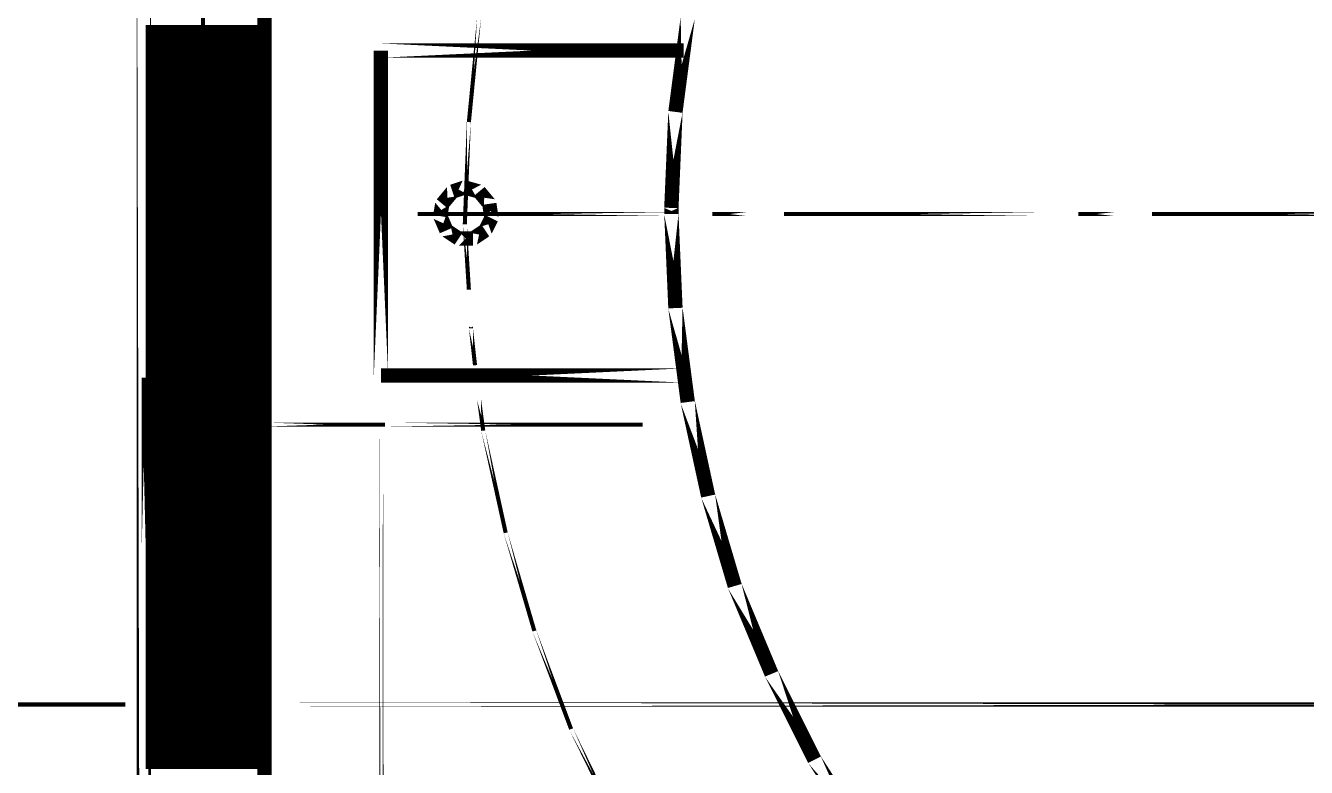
# Model space of a CAD drawing. Extents: x 0 to 359, y 1 to 652.
# Drawn here: x 228.6 to 281.6, y 475.4 to 506.2 of the extents above; entities that cross this region are included whole.
import ezdxf

# ---------------------------------------------------------------- set-up
doc = ezdxf.new("R2010")
doc.units = 0
doc.layers.add('C00-00-00-BLACK', color=7, linetype='CONTINUOUS')
doc.layers.add('CFF-FF-FF-WHITE', color=7, linetype='CONTINUOUS')

msp = doc.modelspace()

# ---------------------------------------------------------------- linework, layer by layer
at = {"layer": 'C00-00-00-BLACK'}
for points, const_width in [([(235.966, 526.457), (235.966, 504.783), (235.966, 526.457)], 0.1693), ([(233.511, 520.785), (233.511, 271.356), (233.511, 520.785)], 0.5927), ([(238.505, 271.356), (238.505, 520.785), (238.505, 271.356)], 0.5927), ([(247.396, 506.476), (246.972, 502.158), (247.396, 506.476)], 0.1693), ([(256.033, 506.476), (255.524, 502.581), (256.033, 506.476)], 0.5927), ([(243.333, 491.659), (243.333, 505.121), (243.333, 491.659)], 0.5927), ([(243.333, 505.121), (255.863, 505.121), (243.333, 505.121)], 0.5927), ([(235.966, 503.597), (235.966, 505.121), (235.966, 503.597)], 0.1693), ([(235.966, 503.343), (235.966, 501.819), (235.966, 503.343)], 0.1693), ([(255.524, 502.581), (255.355, 498.602), (255.524, 502.581)], 0.5927), ([(235.966, 476.673), (235.966, 502.073), (235.966, 476.673)], 0.1693), ([(246.972, 502.158), (246.804, 497.925), (246.972, 502.158)], 0.1693), ([(235.966, 500.295), (235.966, 478.621), (235.966, 500.295)], 0.1693), ([(246.295, 499.279), (245.872, 498.771), (246.295, 499.279)], 0.5927), ([(246.804, 499.449), (246.295, 499.279), (246.804, 499.449)], 0.5927), ([(247.396, 499.279), (246.804, 499.449), (247.396, 499.279)], 0.5927), ([(247.819, 498.771), (247.396, 499.279), (247.819, 498.771)], 0.5927), ([(245.872, 498.771), (245.787, 498.263), (245.872, 498.771)], 0.5927), ([(247.904, 498.179), (247.819, 498.771), (247.904, 498.179)], 0.5927), ([(255.524, 498.348), (244.855, 498.348), (255.524, 498.348)], 0.1693), ([(245.787, 498.263), (246.042, 497.671), (245.787, 498.263)], 0.5927), ([(247.65, 497.671), (247.904, 498.179), (247.65, 497.671)], 0.5927), ([(255.355, 498.602), (255.355, 498.348), (255.355, 498.602)], 0.5927), ([(255.355, 498.348), (255.524, 494.453), (255.355, 498.348)], 0.5927), ([(258.487, 498.348), (257.048, 498.348), (258.487, 498.348)], 0.1693), ([(270.764, 498.348), (260.011, 498.348), (270.764, 498.348)], 0.1693), ([(273.728, 498.348), (272.204, 498.348), (273.728, 498.348)], 0.1693), ([(285.919, 498.348), (275.251, 498.348), (285.919, 498.348)], 0.1693), ([(276.437, 498.348), (276.437, 498.263), (276.437, 498.348)], 0.1693), ([(246.042, 497.671), (246.549, 497.332), (246.042, 497.671)], 0.5927), ([(246.804, 497.925), (246.972, 495.215), (246.804, 497.925)], 0.1693), ([(247.142, 497.332), (247.65, 497.671), (247.142, 497.332)], 0.5927), ([(246.549, 497.332), (247.142, 497.332), (246.549, 497.332)], 0.5927), ([(238.505, 495.977), (238.505, 487.595), (238.505, 495.977)], 0.1693), ([(255.524, 494.453), (256.033, 490.559), (255.524, 494.453)], 0.5927), ([(247.057, 493.691), (247.057, 493.607), (247.057, 493.691)], 0.1693), ([(247.057, 493.607), (247.227, 492.083), (247.057, 493.607)], 0.1693), ([(233.511, 484.463), (233.511, 491.575), (233.511, 484.463)], 0.1693), ([(255.863, 491.659), (243.333, 491.659), (255.863, 491.659)], 0.5927), ([(243.333, 491.659), (243.417, 423.587), (243.333, 491.659)], 0.1693), ([(247.396, 490.643), (247.566, 489.373), (247.396, 490.643)], 0.1693), ([(256.033, 490.559), (256.879, 486.664), (256.033, 490.559)], 0.5927), ([(238.505, 489.627), (243.501, 489.627), (238.505, 489.627)], 0.1693), ([(243.501, 489.627), (254.169, 489.627), (243.501, 489.627)], 0.1693), ([(247.566, 489.373), (248.496, 485.14), (247.566, 489.373)], 0.1693), ([(256.879, 486.664), (257.98, 482.939), (256.879, 486.664)], 0.5927), ([(248.496, 485.14), (249.683, 481.076), (248.496, 485.14)], 0.1693), ([(257.98, 482.939), (259.504, 479.298), (257.98, 482.939)], 0.5927), ([(249.683, 481.076), (251.205, 477.012), (249.683, 481.076)], 0.1693), ([(259.504, 479.298), (261.282, 475.742), (259.504, 479.298)], 0.5927), ([(145.966, 478.028), (232.749, 478.028), (145.966, 478.028)], 0.1693), ([(239.267, 478.028), (325.967, 478.028), (239.267, 478.028)], 0.1693), ([(235.966, 477.181), (235.966, 475.657), (235.966, 477.181)], 0.1693), ([(251.205, 477.012), (253.068, 473.202), (251.205, 477.012)], 0.1693), ([(261.282, 475.742), (263.398, 472.44), (261.282, 475.742)], 0.5927)]:
    msp.add_lwpolyline(points, close=True, dxfattribs=dict(at, const_width=const_width))
at = {"layer": 'CFF-FF-FF-WHITE', "const_width": 0.0931}
for points in [[(233.595, 506.137), (238.505, 506.137)], [(233.595, 506.053), (238.505, 506.053)], [(233.595, 505.968), (238.505, 505.968)], [(233.595, 505.883), (238.505, 505.883)], [(233.595, 505.799), (238.505, 505.799)], [(233.595, 505.714), (238.505, 505.714)], [(233.595, 505.629), (238.505, 505.629)], [(233.595, 505.545), (238.505, 505.545)], [(233.595, 505.46), (238.505, 505.46)], [(233.595, 505.375), (238.505, 505.375)], [(233.595, 505.291), (238.505, 505.291)], [(233.595, 505.206), (238.505, 505.206)], [(233.595, 505.121), (238.505, 505.121)], [(233.595, 505.037), (238.505, 505.037)], [(233.595, 504.952), (238.505, 504.952)], [(233.595, 504.867), (238.505, 504.867)], [(233.595, 504.783), (238.505, 504.783)], [(233.595, 504.698), (238.505, 504.698)], [(233.595, 504.613), (238.505, 504.613)], [(233.595, 504.529), (238.505, 504.529)], [(233.595, 504.444), (238.505, 504.444)], [(233.595, 504.359), (238.505, 504.359)], [(233.595, 504.275), (238.505, 504.275)], [(233.595, 504.19), (238.505, 504.19)], [(233.595, 504.105), (238.505, 504.105)], [(233.595, 504.021), (238.505, 504.021)], [(233.595, 503.936), (238.505, 503.936)], [(233.595, 503.851), (238.505, 503.851)], [(233.595, 503.767), (238.505, 503.767)], [(233.595, 503.682), (238.505, 503.682)], [(233.595, 503.597), (238.505, 503.597)], [(233.595, 503.513), (238.505, 503.513)], [(233.595, 503.428), (238.505, 503.428)], [(233.595, 503.343), (238.505, 503.343)], [(233.595, 503.259), (238.505, 503.259)], [(233.595, 503.174), (238.505, 503.174)], [(233.595, 503.089), (238.505, 503.089)], [(233.595, 503.005), (238.505, 503.005)], [(233.595, 502.92), (238.505, 502.92)], [(233.595, 502.835), (238.505, 502.835)], [(233.595, 502.751), (238.505, 502.751)], [(233.595, 502.666), (238.505, 502.666)], [(233.595, 502.581), (238.505, 502.581)], [(233.595, 502.497), (238.505, 502.497)], [(233.595, 502.412), (238.505, 502.412)], [(233.595, 502.327), (238.505, 502.327)], [(233.595, 502.243), (238.505, 502.243)], [(233.595, 502.158), (238.505, 502.158)], [(233.595, 502.073), (238.505, 502.073)], [(233.595, 501.989), (238.505, 501.989)], [(233.595, 501.904), (238.505, 501.904)], [(233.595, 501.819), (238.505, 501.819)], [(233.595, 501.735), (238.505, 501.735)], [(233.595, 501.65), (238.505, 501.65)], [(233.595, 501.565), (238.505, 501.565)], [(233.595, 501.481), (238.505, 501.481)], [(233.595, 501.396), (238.505, 501.396)], [(233.595, 501.311), (238.505, 501.311)], [(233.595, 501.227), (238.505, 501.227)], [(233.595, 501.142), (238.505, 501.142)], [(233.595, 501.057), (238.505, 501.057)], [(233.595, 500.973), (238.505, 500.973)], [(233.595, 500.888), (238.505, 500.888)], [(233.595, 500.803), (238.505, 500.803)], [(233.595, 500.719), (238.505, 500.719)], [(233.595, 500.634), (238.505, 500.634)], [(233.595, 500.549), (238.505, 500.549)], [(233.595, 500.465), (238.505, 500.465)], [(233.595, 500.38), (238.505, 500.38)], [(233.595, 500.295), (238.505, 500.295)], [(233.595, 500.211), (238.505, 500.211)], [(233.595, 500.126), (238.505, 500.126)], [(233.595, 500.041), (238.505, 500.041)], [(233.595, 499.957), (238.505, 499.957)], [(233.595, 499.872), (238.505, 499.872)], [(233.595, 499.787), (238.505, 499.787)], [(233.595, 499.703), (238.505, 499.703)], [(233.595, 499.618), (238.505, 499.618)], [(233.595, 499.533), (238.505, 499.533)], [(233.595, 499.449), (238.505, 499.449)], [(233.595, 499.364), (238.505, 499.364)], [(233.595, 499.279), (238.505, 499.279)], [(233.595, 499.195), (238.505, 499.195)], [(233.595, 499.11), (238.505, 499.11)], [(233.595, 499.025), (238.505, 499.025)], [(233.595, 498.941), (238.505, 498.941)], [(233.595, 498.856), (238.505, 498.856)], [(233.595, 498.771), (238.505, 498.771)], [(233.595, 498.687), (238.505, 498.687)], [(233.595, 498.602), (238.505, 498.602)], [(233.595, 498.517), (238.505, 498.517)], [(233.595, 498.433), (238.505, 498.433)], [(233.595, 498.348), (238.505, 498.348)], [(233.595, 498.263), (238.505, 498.263)], [(233.595, 498.179), (238.505, 498.179)], [(233.595, 498.094), (238.505, 498.094)], [(233.595, 498.009), (238.505, 498.009)], [(233.595, 497.925), (238.505, 497.925)], [(233.595, 497.84), (238.505, 497.84)], [(233.595, 497.755), (238.505, 497.755)], [(233.595, 497.671), (238.505, 497.671)], [(233.595, 497.586), (238.505, 497.586)], [(233.595, 497.501), (238.505, 497.501)], [(233.595, 497.417), (238.505, 497.417)], [(233.595, 497.332), (238.505, 497.332)], [(233.595, 497.247), (238.505, 497.247)], [(233.595, 497.163), (238.505, 497.163)], [(233.595, 497.078), (238.505, 497.078)], [(233.595, 496.993), (238.505, 496.993)], [(233.595, 496.909), (238.505, 496.909)], [(233.595, 496.824), (238.505, 496.824)], [(233.595, 496.739), (238.505, 496.739)], [(233.595, 496.655), (238.505, 496.655)], [(233.595, 496.57), (238.505, 496.57)], [(233.595, 496.485), (238.505, 496.485)], [(233.595, 496.401), (238.505, 496.401)], [(233.595, 496.316), (238.505, 496.316)], [(233.595, 496.231), (238.505, 496.231)], [(233.595, 496.147), (238.505, 496.147)], [(233.595, 496.062), (238.505, 496.062)], [(233.595, 495.977), (238.505, 495.977)], [(233.595, 495.893), (238.505, 495.893)], [(233.595, 495.808), (238.505, 495.808)], [(233.595, 495.723), (238.505, 495.723)], [(233.595, 495.639), (238.505, 495.639)], [(233.595, 495.554), (238.505, 495.554)], [(233.595, 495.469), (238.505, 495.469)], [(233.595, 495.385), (238.505, 495.385)], [(233.595, 495.3), (238.505, 495.3)], [(233.595, 495.215), (238.505, 495.215)], [(233.595, 495.131), (238.505, 495.131)], [(233.595, 495.046), (238.505, 495.046)], [(233.595, 494.961), (238.505, 494.961)], [(233.595, 494.877), (238.505, 494.877)], [(233.595, 494.792), (238.505, 494.792)], [(233.595, 494.707), (238.505, 494.707)], [(233.595, 494.623), (238.505, 494.623)], [(233.595, 494.538), (238.505, 494.538)], [(233.595, 494.453), (238.505, 494.453)], [(233.595, 494.369), (238.505, 494.369)], [(233.595, 494.284), (238.505, 494.284)], [(233.595, 494.199), (238.505, 494.199)], [(233.595, 494.115), (238.505, 494.115)], [(233.595, 494.03), (238.505, 494.03)], [(233.595, 493.945), (238.505, 493.945)], [(233.595, 493.861), (238.505, 493.861)], [(233.595, 493.776), (238.505, 493.776)], [(233.595, 493.691), (238.505, 493.691)], [(233.595, 493.607), (238.505, 493.607)], [(233.595, 493.522), (238.505, 493.522)], [(233.595, 493.437), (238.505, 493.437)], [(233.595, 493.353), (238.505, 493.353)], [(233.595, 493.268), (238.505, 493.268)], [(233.595, 493.183), (238.505, 493.183)], [(233.595, 493.099), (238.505, 493.099)], [(233.595, 493.014), (238.505, 493.014)], [(233.595, 492.929), (238.505, 492.929)], [(233.595, 492.845), (238.505, 492.845)], [(233.595, 492.76), (238.505, 492.76)], [(233.595, 492.675), (238.505, 492.675)], [(233.595, 492.591), (238.505, 492.591)], [(233.595, 492.506), (238.505, 492.506)], [(233.595, 492.421), (238.505, 492.421)], [(233.595, 492.337), (238.505, 492.337)], [(233.595, 492.252), (238.505, 492.252)], [(233.595, 492.167), (238.505, 492.167)], [(233.595, 492.083), (238.505, 492.083)], [(233.595, 491.998), (238.505, 491.998)], [(233.595, 491.913), (238.505, 491.913)], [(233.595, 491.829), (238.505, 491.829)], [(233.595, 491.744), (238.505, 491.744)], [(233.595, 491.659), (238.505, 491.659)], [(233.595, 491.575), (238.505, 491.575)], [(233.595, 491.49), (238.505, 491.49)], [(233.595, 491.405), (238.505, 491.405)], [(233.595, 491.321), (238.505, 491.321)], [(233.595, 491.236), (238.505, 491.236)], [(233.595, 491.151), (238.505, 491.151)], [(233.595, 491.067), (238.505, 491.067)], [(233.595, 490.982), (238.505, 490.982)], [(233.595, 490.897), (238.505, 490.897)], [(233.595, 490.813), (238.505, 490.813)], [(233.595, 490.728), (238.505, 490.728)], [(233.595, 490.643), (238.505, 490.643)], [(233.595, 490.559), (238.505, 490.559)], [(233.595, 490.474), (238.505, 490.474)], [(233.595, 490.389), (238.505, 490.389)], [(233.595, 490.305), (238.505, 490.305)], [(233.595, 490.22), (238.505, 490.22)], [(233.595, 490.135), (238.505, 490.135)], [(233.595, 490.051), (238.505, 490.051)], [(233.595, 489.966), (238.505, 489.966)], [(233.595, 489.881), (238.505, 489.881)], [(233.595, 489.797), (238.505, 489.797)], [(233.595, 489.712), (238.505, 489.712)], [(233.595, 489.627), (238.505, 489.627)], [(233.595, 489.543), (238.505, 489.543)], [(233.595, 489.458), (238.505, 489.458)], [(233.595, 489.373), (238.505, 489.373)], [(233.595, 489.289), (238.505, 489.289)], [(233.595, 489.204), (238.505, 489.204)], [(233.595, 489.119), (238.505, 489.119)], [(233.595, 489.035), (238.505, 489.035)], [(233.595, 488.95), (238.505, 488.95)], [(233.595, 488.865), (238.505, 488.865)], [(233.595, 488.781), (238.505, 488.781)], [(233.595, 488.696), (238.505, 488.696)], [(233.595, 488.611), (238.505, 488.611)], [(233.595, 488.527), (238.505, 488.527)], [(233.595, 488.442), (238.505, 488.442)], [(233.595, 488.357), (238.505, 488.357)], [(233.595, 488.273), (238.505, 488.273)], [(233.595, 488.188), (238.505, 488.188)], [(233.595, 488.103), (238.505, 488.103)], [(233.595, 488.019), (238.505, 488.019)], [(233.595, 487.934), (238.505, 487.934)], [(233.595, 487.849), (238.505, 487.849)], [(233.595, 487.765), (238.505, 487.765)], [(233.595, 487.68), (238.505, 487.68)], [(233.595, 487.595), (238.505, 487.595)], [(233.595, 487.511), (238.505, 487.511)], [(233.595, 487.426), (238.505, 487.426)], [(233.595, 487.341), (238.505, 487.341)], [(233.595, 487.257), (238.505, 487.257)], [(233.595, 487.172), (238.505, 487.172)], [(233.595, 487.087), (238.505, 487.087)], [(233.595, 487.003), (238.505, 487.003)], [(233.595, 486.918), (238.505, 486.918)], [(233.595, 486.833), (238.505, 486.833)], [(233.595, 486.749), (238.505, 486.749)], [(233.595, 486.664), (238.505, 486.664)], [(233.595, 486.579), (238.505, 486.579)], [(233.595, 486.495), (238.505, 486.495)], [(233.595, 486.41), (238.505, 486.41)], [(233.595, 486.325), (238.505, 486.325)], [(233.595, 486.241), (238.505, 486.241)], [(233.595, 486.156), (238.505, 486.156)], [(233.595, 486.071), (238.505, 486.071)], [(233.595, 485.987), (238.505, 485.987)], [(233.595, 485.902), (238.505, 485.902)], [(233.595, 485.817), (238.505, 485.817)], [(233.595, 485.733), (238.505, 485.733)], [(233.595, 485.648), (238.505, 485.648)], [(233.595, 485.563), (238.505, 485.563)], [(233.595, 485.479), (238.505, 485.479)], [(233.595, 485.394), (238.505, 485.394)], [(233.595, 485.309), (238.505, 485.309)], [(233.595, 485.225), (238.505, 485.225)], [(233.595, 485.14), (238.505, 485.14)], [(233.595, 485.055), (238.505, 485.055)], [(233.595, 484.971), (238.505, 484.971)], [(233.595, 484.886), (238.505, 484.886)], [(233.595, 484.801), (238.505, 484.801)], [(233.595, 484.717), (238.505, 484.717)], [(233.595, 484.632), (238.505, 484.632)], [(233.595, 484.547), (238.505, 484.547)], [(233.595, 484.463), (238.505, 484.463)], [(233.595, 484.378), (238.505, 484.378)], [(233.595, 484.293), (238.505, 484.293)], [(233.595, 484.209), (238.505, 484.209)], [(233.595, 484.124), (238.505, 484.124)], [(233.595, 484.039), (238.505, 484.039)], [(233.595, 483.955), (238.505, 483.955)], [(233.595, 483.87), (238.505, 483.87)], [(233.595, 483.785), (238.505, 483.785)], [(233.595, 483.701), (238.505, 483.701)], [(233.595, 483.616), (238.505, 483.616)], [(233.595, 483.531), (238.505, 483.531)], [(233.595, 483.447), (238.505, 483.447)], [(233.595, 483.362), (238.505, 483.362)], [(233.595, 483.277), (238.505, 483.277)], [(233.595, 483.193), (238.505, 483.193)], [(233.595, 483.108), (238.505, 483.108)], [(233.595, 483.023), (238.505, 483.023)], [(233.595, 482.939), (238.505, 482.939)], [(233.595, 482.854), (238.505, 482.854)], [(233.595, 482.769), (238.505, 482.769)], [(233.595, 482.685), (238.505, 482.685)], [(233.595, 482.6), (238.505, 482.6)], [(233.595, 482.515), (238.505, 482.515)], [(233.595, 482.431), (238.505, 482.431)], [(233.595, 482.346), (238.505, 482.346)], [(233.595, 482.261), (238.505, 482.261)], [(233.595, 482.177), (238.505, 482.177)], [(233.595, 482.092), (238.505, 482.092)], [(233.595, 482.007), (238.505, 482.007)], [(233.595, 481.923), (238.505, 481.923)], [(233.595, 481.838), (238.505, 481.838)], [(233.595, 481.753), (238.505, 481.753)], [(233.595, 481.669), (238.505, 481.669)], [(233.595, 481.584), (238.505, 481.584)], [(233.595, 481.499), (238.505, 481.499)], [(233.595, 481.415), (238.505, 481.415)], [(233.595, 481.33), (238.505, 481.33)], [(233.595, 481.245), (238.505, 481.245)], [(233.595, 481.161), (238.505, 481.161)], [(233.595, 481.076), (238.505, 481.076)], [(233.595, 480.991), (238.505, 480.991)], [(233.595, 480.907), (238.505, 480.907)], [(233.595, 480.822), (238.505, 480.822)], [(233.595, 480.737), (238.505, 480.737)], [(233.595, 480.653), (238.505, 480.653)], [(233.595, 480.568), (238.505, 480.568)], [(233.595, 480.483), (238.505, 480.483)], [(233.595, 480.399), (238.505, 480.399)], [(233.595, 480.314), (238.505, 480.314)], [(233.595, 480.229), (238.505, 480.229)], [(233.595, 480.145), (238.505, 480.145)], [(233.595, 480.06), (238.505, 480.06)], [(233.595, 479.975), (238.505, 479.975)], [(233.595, 479.891), (238.505, 479.891)], [(233.595, 479.806), (238.505, 479.806)], [(233.595, 479.721), (238.505, 479.721)], [(233.595, 479.637), (238.505, 479.637)], [(233.595, 479.552), (238.505, 479.552)], [(233.595, 479.467), (238.505, 479.467)], [(233.595, 479.383), (238.505, 479.383)], [(233.595, 479.298), (238.505, 479.298)], [(233.595, 479.213), (238.505, 479.213)], [(233.595, 479.129), (238.505, 479.129)], [(233.595, 479.044), (238.505, 479.044)], [(233.595, 478.959), (238.505, 478.959)], [(233.595, 478.875), (238.505, 478.875)], [(233.595, 478.79), (238.505, 478.79)], [(233.595, 478.705), (238.505, 478.705)], [(233.595, 478.621), (238.505, 478.621)], [(233.595, 478.536), (238.505, 478.536)], [(233.595, 478.451), (238.505, 478.451)], [(233.595, 478.367), (238.505, 478.367)], [(233.595, 478.282), (238.505, 478.282)], [(233.595, 478.197), (238.505, 478.197)], [(233.595, 478.113), (238.505, 478.113)], [(233.595, 478.028), (238.505, 478.028)], [(233.595, 477.943), (238.505, 477.943)], [(233.595, 477.859), (238.505, 477.859)], [(233.595, 477.774), (238.505, 477.774)], [(233.595, 477.689), (238.505, 477.689)], [(233.595, 477.605), (238.505, 477.605)], [(233.595, 477.52), (238.505, 477.52)], [(233.595, 477.435), (238.505, 477.435)], [(233.595, 477.351), (238.505, 477.351)], [(233.595, 477.266), (238.505, 477.266)], [(233.595, 477.181), (238.505, 477.181)], [(233.595, 477.097), (238.505, 477.097)], [(233.595, 477.012), (238.505, 477.012)], [(233.595, 476.927), (238.505, 476.927)], [(233.595, 476.843), (238.505, 476.843)], [(233.595, 476.758), (238.505, 476.758)], [(233.595, 476.673), (238.505, 476.673)], [(233.595, 476.589), (238.505, 476.589)], [(233.595, 476.504), (238.505, 476.504)], [(233.595, 476.419), (238.505, 476.419)], [(233.595, 476.335), (238.505, 476.335)], [(233.595, 476.25), (238.505, 476.25)], [(233.595, 476.165), (238.505, 476.165)], [(233.595, 476.081), (238.505, 476.081)], [(233.595, 475.996), (238.505, 475.996)], [(233.595, 475.911), (238.505, 475.911)], [(233.595, 475.827), (238.505, 475.827)], [(233.595, 475.742), (238.505, 475.742)], [(233.595, 475.657), (238.505, 475.657)], [(233.595, 475.573), (238.505, 475.573)], [(233.595, 475.488), (238.505, 475.488)], [(233.595, 475.403), (238.505, 475.403)]]:
    msp.add_lwpolyline(points, dxfattribs=at)
at = {"layer": 'CFF-FF-FF-WHITE'}
for points in [[(233.595, 506.137), (238.505, 506.137)], [(233.595, 506.053), (238.505, 506.053)], [(233.595, 505.968), (238.505, 505.968)], [(233.595, 505.883), (238.505, 505.883)], [(233.595, 505.799), (238.505, 505.799)], [(233.595, 505.714), (238.505, 505.714)], [(233.595, 505.629), (238.505, 505.629)], [(233.595, 505.545), (238.505, 505.545)], [(233.595, 505.46), (238.505, 505.46)], [(233.595, 505.375), (238.505, 505.375)], [(233.595, 505.291), (238.505, 505.291)], [(233.595, 505.206), (238.505, 505.206)], [(233.595, 505.121), (238.505, 505.121)], [(233.595, 505.037), (238.505, 505.037)], [(233.595, 504.952), (238.505, 504.952)], [(233.595, 504.867), (238.505, 504.867)], [(233.595, 504.783), (238.505, 504.783)], [(233.595, 504.698), (238.505, 504.698)], [(233.595, 504.613), (238.505, 504.613)], [(233.595, 504.529), (238.505, 504.529)], [(233.595, 504.444), (238.505, 504.444)], [(233.595, 504.359), (238.505, 504.359)], [(233.595, 504.275), (238.505, 504.275)], [(233.595, 504.19), (238.505, 504.19)], [(233.595, 504.105), (238.505, 504.105)], [(233.595, 504.021), (238.505, 504.021)], [(233.595, 503.936), (238.505, 503.936)], [(233.595, 503.851), (238.505, 503.851)], [(233.595, 503.767), (238.505, 503.767)], [(233.595, 503.682), (238.505, 503.682)], [(233.595, 503.597), (238.505, 503.597)], [(233.595, 503.513), (238.505, 503.513)], [(233.595, 503.428), (238.505, 503.428)], [(233.595, 503.343), (238.505, 503.343)], [(233.595, 503.259), (238.505, 503.259)], [(233.595, 503.174), (238.505, 503.174)], [(233.595, 503.089), (238.505, 503.089)], [(233.595, 503.005), (238.505, 503.005)], [(233.595, 502.92), (238.505, 502.92)], [(233.595, 502.835), (238.505, 502.835)], [(233.595, 502.751), (238.505, 502.751)], [(233.595, 502.666), (238.505, 502.666)], [(233.595, 502.581), (238.505, 502.581)], [(233.595, 502.497), (238.505, 502.497)], [(233.595, 502.412), (238.505, 502.412)], [(233.595, 502.327), (238.505, 502.327)], [(233.595, 502.243), (238.505, 502.243)], [(233.595, 502.158), (238.505, 502.158)], [(233.595, 502.073), (238.505, 502.073)], [(233.595, 501.989), (238.505, 501.989)], [(233.595, 501.904), (238.505, 501.904)], [(233.595, 501.819), (238.505, 501.819)], [(233.595, 501.735), (238.505, 501.735)], [(233.595, 501.65), (238.505, 501.65)], [(233.595, 501.565), (238.505, 501.565)], [(233.595, 501.481), (238.505, 501.481)], [(233.595, 501.396), (238.505, 501.396)], [(233.595, 501.311), (238.505, 501.311)], [(233.595, 501.227), (238.505, 501.227)], [(233.595, 501.142), (238.505, 501.142)], [(233.595, 501.057), (238.505, 501.057)], [(233.595, 500.973), (238.505, 500.973)], [(233.595, 500.888), (238.505, 500.888)], [(233.595, 500.803), (238.505, 500.803)], [(233.595, 500.719), (238.505, 500.719)], [(233.595, 500.634), (238.505, 500.634)], [(233.595, 500.549), (238.505, 500.549)], [(233.595, 500.465), (238.505, 500.465)], [(233.595, 500.38), (238.505, 500.38)], [(233.595, 500.295), (238.505, 500.295)], [(233.595, 500.211), (238.505, 500.211)], [(233.595, 500.126), (238.505, 500.126)], [(233.595, 500.041), (238.505, 500.041)], [(233.595, 499.957), (238.505, 499.957)], [(233.595, 499.872), (238.505, 499.872)], [(233.595, 499.787), (238.505, 499.787)], [(233.595, 499.703), (238.505, 499.703)], [(233.595, 499.618), (238.505, 499.618)], [(233.595, 499.533), (238.505, 499.533)], [(233.595, 499.449), (238.505, 499.449)], [(233.595, 499.364), (238.505, 499.364)], [(233.595, 499.279), (238.505, 499.279)], [(233.595, 499.195), (238.505, 499.195)], [(233.595, 499.11), (238.505, 499.11)], [(233.595, 499.025), (238.505, 499.025)], [(233.595, 498.941), (238.505, 498.941)], [(233.595, 498.856), (238.505, 498.856)], [(233.595, 498.771), (238.505, 498.771)], [(233.595, 498.687), (238.505, 498.687)], [(233.595, 498.602), (238.505, 498.602)], [(233.595, 498.517), (238.505, 498.517)], [(233.595, 498.433), (238.505, 498.433)], [(233.595, 498.348), (238.505, 498.348)], [(233.595, 498.263), (238.505, 498.263)], [(233.595, 498.179), (238.505, 498.179)], [(233.595, 498.094), (238.505, 498.094)], [(233.595, 498.009), (238.505, 498.009)], [(233.595, 497.925), (238.505, 497.925)], [(233.595, 497.84), (238.505, 497.84)], [(233.595, 497.755), (238.505, 497.755)], [(233.595, 497.671), (238.505, 497.671)], [(233.595, 497.586), (238.505, 497.586)], [(233.595, 497.501), (238.505, 497.501)], [(233.595, 497.417), (238.505, 497.417)], [(233.595, 497.332), (238.505, 497.332)], [(233.595, 497.247), (238.505, 497.247)], [(233.595, 497.163), (238.505, 497.163)], [(233.595, 497.078), (238.505, 497.078)], [(233.595, 496.993), (238.505, 496.993)], [(233.595, 496.909), (238.505, 496.909)], [(233.595, 496.824), (238.505, 496.824)], [(233.595, 496.739), (238.505, 496.739)], [(233.595, 496.655), (238.505, 496.655)], [(233.595, 496.57), (238.505, 496.57)], [(233.595, 496.485), (238.505, 496.485)], [(233.595, 496.401), (238.505, 496.401)], [(233.595, 496.316), (238.505, 496.316)], [(233.595, 496.231), (238.505, 496.231)], [(233.595, 496.147), (238.505, 496.147)], [(233.595, 496.062), (238.505, 496.062)], [(233.595, 495.977), (238.505, 495.977)], [(233.595, 495.893), (238.505, 495.893)], [(233.595, 495.808), (238.505, 495.808)], [(233.595, 495.723), (238.505, 495.723)], [(233.595, 495.639), (238.505, 495.639)], [(233.595, 495.554), (238.505, 495.554)], [(233.595, 495.469), (238.505, 495.469)], [(233.595, 495.385), (238.505, 495.385)], [(233.595, 495.3), (238.505, 495.3)], [(233.595, 495.215), (238.505, 495.215)], [(233.595, 495.131), (238.505, 495.131)], [(233.595, 495.046), (238.505, 495.046)], [(233.595, 494.961), (238.505, 494.961)], [(233.595, 494.877), (238.505, 494.877)], [(233.595, 494.792), (238.505, 494.792)], [(233.595, 494.707), (238.505, 494.707)], [(233.595, 494.623), (238.505, 494.623)], [(233.595, 494.538), (238.505, 494.538)], [(233.595, 494.453), (238.505, 494.453)], [(233.595, 494.369), (238.505, 494.369)], [(233.595, 494.284), (238.505, 494.284)], [(233.595, 494.199), (238.505, 494.199)], [(233.595, 494.115), (238.505, 494.115)], [(233.595, 494.03), (238.505, 494.03)], [(233.595, 493.945), (238.505, 493.945)], [(233.595, 493.861), (238.505, 493.861)], [(233.595, 493.776), (238.505, 493.776)], [(233.595, 493.691), (238.505, 493.691)], [(233.595, 493.607), (238.505, 493.607)], [(233.595, 493.522), (238.505, 493.522)], [(233.595, 493.437), (238.505, 493.437)], [(233.595, 493.353), (238.505, 493.353)], [(233.595, 493.268), (238.505, 493.268)], [(233.595, 493.183), (238.505, 493.183)], [(233.595, 493.099), (238.505, 493.099)], [(233.595, 493.014), (238.505, 493.014)], [(233.595, 492.929), (238.505, 492.929)], [(233.595, 492.845), (238.505, 492.845)], [(233.595, 492.76), (238.505, 492.76)], [(233.595, 492.675), (238.505, 492.675)], [(233.595, 492.591), (238.505, 492.591)], [(233.595, 492.506), (238.505, 492.506)], [(233.595, 492.421), (238.505, 492.421)], [(233.595, 492.337), (238.505, 492.337)], [(233.595, 492.252), (238.505, 492.252)], [(233.595, 492.167), (238.505, 492.167)], [(233.595, 492.083), (238.505, 492.083)], [(233.595, 491.998), (238.505, 491.998)], [(233.595, 491.913), (238.505, 491.913)], [(233.595, 491.829), (238.505, 491.829)], [(233.595, 491.744), (238.505, 491.744)], [(233.595, 491.659), (238.505, 491.659)], [(233.595, 491.575), (238.505, 491.575)], [(233.595, 491.49), (238.505, 491.49)], [(233.595, 491.405), (238.505, 491.405)], [(233.595, 491.321), (238.505, 491.321)], [(233.595, 491.236), (238.505, 491.236)], [(233.595, 491.151), (238.505, 491.151)], [(233.595, 491.067), (238.505, 491.067)], [(233.595, 490.982), (238.505, 490.982)], [(233.595, 490.897), (238.505, 490.897)], [(233.595, 490.813), (238.505, 490.813)], [(233.595, 490.728), (238.505, 490.728)], [(233.595, 490.643), (238.505, 490.643)], [(233.595, 490.559), (238.505, 490.559)], [(233.595, 490.474), (238.505, 490.474)], [(233.595, 490.389), (238.505, 490.389)], [(233.595, 490.305), (238.505, 490.305)], [(233.595, 490.22), (238.505, 490.22)], [(233.595, 490.135), (238.505, 490.135)], [(233.595, 490.051), (238.505, 490.051)], [(233.595, 489.966), (238.505, 489.966)], [(233.595, 489.881), (238.505, 489.881)], [(233.595, 489.797), (238.505, 489.797)], [(233.595, 489.712), (238.505, 489.712)], [(233.595, 489.627), (238.505, 489.627)], [(233.595, 489.543), (238.505, 489.543)], [(233.595, 489.458), (238.505, 489.458)], [(233.595, 489.373), (238.505, 489.373)], [(233.595, 489.289), (238.505, 489.289)], [(233.595, 489.204), (238.505, 489.204)], [(233.595, 489.119), (238.505, 489.119)], [(233.595, 489.035), (238.505, 489.035)], [(233.595, 488.95), (238.505, 488.95)], [(233.595, 488.865), (238.505, 488.865)], [(233.595, 488.781), (238.505, 488.781)], [(233.595, 488.696), (238.505, 488.696)], [(233.595, 488.611), (238.505, 488.611)], [(233.595, 488.527), (238.505, 488.527)], [(233.595, 488.442), (238.505, 488.442)], [(233.595, 488.357), (238.505, 488.357)], [(233.595, 488.273), (238.505, 488.273)], [(233.595, 488.188), (238.505, 488.188)], [(233.595, 488.103), (238.505, 488.103)], [(233.595, 488.019), (238.505, 488.019)], [(233.595, 487.934), (238.505, 487.934)], [(233.595, 487.849), (238.505, 487.849)], [(233.595, 487.765), (238.505, 487.765)], [(233.595, 487.68), (238.505, 487.68)], [(233.595, 487.595), (238.505, 487.595)], [(233.595, 487.511), (238.505, 487.511)], [(233.595, 487.426), (238.505, 487.426)], [(233.595, 487.341), (238.505, 487.341)], [(233.595, 487.257), (238.505, 487.257)], [(233.595, 487.172), (238.505, 487.172)], [(233.595, 487.087), (238.505, 487.087)], [(233.595, 487.003), (238.505, 487.003)], [(233.595, 486.918), (238.505, 486.918)], [(233.595, 486.833), (238.505, 486.833)], [(233.595, 486.749), (238.505, 486.749)], [(233.595, 486.664), (238.505, 486.664)], [(233.595, 486.579), (238.505, 486.579)], [(233.595, 486.495), (238.505, 486.495)], [(233.595, 486.41), (238.505, 486.41)], [(233.595, 486.325), (238.505, 486.325)], [(233.595, 486.241), (238.505, 486.241)], [(233.595, 486.156), (238.505, 486.156)], [(233.595, 486.071), (238.505, 486.071)], [(233.595, 485.987), (238.505, 485.987)], [(233.595, 485.902), (238.505, 485.902)], [(233.595, 485.817), (238.505, 485.817)], [(233.595, 485.733), (238.505, 485.733)], [(233.595, 485.648), (238.505, 485.648)], [(233.595, 485.563), (238.505, 485.563)], [(233.595, 485.479), (238.505, 485.479)], [(233.595, 485.394), (238.505, 485.394)], [(233.595, 485.309), (238.505, 485.309)], [(233.595, 485.225), (238.505, 485.225)], [(233.595, 485.14), (238.505, 485.14)], [(233.595, 485.055), (238.505, 485.055)], [(233.595, 484.971), (238.505, 484.971)], [(233.595, 484.886), (238.505, 484.886)], [(233.595, 484.801), (238.505, 484.801)], [(233.595, 484.717), (238.505, 484.717)], [(233.595, 484.632), (238.505, 484.632)], [(233.595, 484.547), (238.505, 484.547)], [(233.595, 484.463), (238.505, 484.463)], [(233.595, 484.378), (238.505, 484.378)], [(233.595, 484.293), (238.505, 484.293)], [(233.595, 484.209), (238.505, 484.209)], [(233.595, 484.124), (238.505, 484.124)], [(233.595, 484.039), (238.505, 484.039)], [(233.595, 483.955), (238.505, 483.955)], [(233.595, 483.87), (238.505, 483.87)], [(233.595, 483.785), (238.505, 483.785)], [(233.595, 483.701), (238.505, 483.701)], [(233.595, 483.616), (238.505, 483.616)], [(233.595, 483.531), (238.505, 483.531)], [(233.595, 483.447), (238.505, 483.447)], [(233.595, 483.362), (238.505, 483.362)], [(233.595, 483.277), (238.505, 483.277)], [(233.595, 483.193), (238.505, 483.193)], [(233.595, 483.108), (238.505, 483.108)], [(233.595, 483.023), (238.505, 483.023)], [(233.595, 482.939), (238.505, 482.939)], [(233.595, 482.854), (238.505, 482.854)], [(233.595, 482.769), (238.505, 482.769)], [(233.595, 482.685), (238.505, 482.685)], [(233.595, 482.6), (238.505, 482.6)], [(233.595, 482.515), (238.505, 482.515)], [(233.595, 482.431), (238.505, 482.431)], [(233.595, 482.346), (238.505, 482.346)], [(233.595, 482.261), (238.505, 482.261)], [(233.595, 482.177), (238.505, 482.177)], [(233.595, 482.092), (238.505, 482.092)], [(233.595, 482.007), (238.505, 482.007)], [(233.595, 481.923), (238.505, 481.923)], [(233.595, 481.838), (238.505, 481.838)], [(233.595, 481.753), (238.505, 481.753)], [(233.595, 481.669), (238.505, 481.669)], [(233.595, 481.584), (238.505, 481.584)], [(233.595, 481.499), (238.505, 481.499)], [(233.595, 481.415), (238.505, 481.415)], [(233.595, 481.33), (238.505, 481.33)], [(233.595, 481.245), (238.505, 481.245)], [(233.595, 481.161), (238.505, 481.161)], [(233.595, 481.076), (238.505, 481.076)], [(233.595, 480.991), (238.505, 480.991)], [(233.595, 480.907), (238.505, 480.907)], [(233.595, 480.822), (238.505, 480.822)], [(233.595, 480.737), (238.505, 480.737)], [(233.595, 480.653), (238.505, 480.653)], [(233.595, 480.568), (238.505, 480.568)], [(233.595, 480.483), (238.505, 480.483)], [(233.595, 480.399), (238.505, 480.399)], [(233.595, 480.314), (238.505, 480.314)], [(233.595, 480.229), (238.505, 480.229)], [(233.595, 480.145), (238.505, 480.145)], [(233.595, 480.06), (238.505, 480.06)], [(233.595, 479.975), (238.505, 479.975)], [(233.595, 479.891), (238.505, 479.891)], [(233.595, 479.806), (238.505, 479.806)], [(233.595, 479.721), (238.505, 479.721)], [(233.595, 479.637), (238.505, 479.637)], [(233.595, 479.552), (238.505, 479.552)], [(233.595, 479.467), (238.505, 479.467)], [(233.595, 479.383), (238.505, 479.383)], [(233.595, 479.298), (238.505, 479.298)], [(233.595, 479.213), (238.505, 479.213)], [(233.595, 479.129), (238.505, 479.129)], [(233.595, 479.044), (238.505, 479.044)], [(233.595, 478.959), (238.505, 478.959)], [(233.595, 478.875), (238.505, 478.875)], [(233.595, 478.79), (238.505, 478.79)], [(233.595, 478.705), (238.505, 478.705)], [(233.595, 478.621), (238.505, 478.621)], [(233.595, 478.536), (238.505, 478.536)], [(233.595, 478.451), (238.505, 478.451)], [(233.595, 478.367), (238.505, 478.367)], [(233.595, 478.282), (238.505, 478.282)], [(233.595, 478.197), (238.505, 478.197)], [(233.595, 478.113), (238.505, 478.113)], [(233.595, 478.028), (238.505, 478.028)], [(233.595, 477.943), (238.505, 477.943)], [(233.595, 477.859), (238.505, 477.859)], [(233.595, 477.774), (238.505, 477.774)], [(233.595, 477.689), (238.505, 477.689)], [(233.595, 477.605), (238.505, 477.605)], [(233.595, 477.52), (238.505, 477.52)], [(233.595, 477.435), (238.505, 477.435)], [(233.595, 477.351), (238.505, 477.351)], [(233.595, 477.266), (238.505, 477.266)], [(233.595, 477.181), (238.505, 477.181)], [(233.595, 477.097), (238.505, 477.097)], [(233.595, 477.012), (238.505, 477.012)], [(233.595, 476.927), (238.505, 476.927)], [(233.595, 476.843), (238.505, 476.843)], [(233.595, 476.758), (238.505, 476.758)], [(233.595, 476.673), (238.505, 476.673)], [(233.595, 476.589), (238.505, 476.589)], [(233.595, 476.504), (238.505, 476.504)], [(233.595, 476.419), (238.505, 476.419)], [(233.595, 476.335), (238.505, 476.335)], [(233.595, 476.25), (238.505, 476.25)], [(233.595, 476.165), (238.505, 476.165)], [(233.595, 476.081), (238.505, 476.081)], [(233.595, 475.996), (238.505, 475.996)], [(233.595, 475.911), (238.505, 475.911)], [(233.595, 475.827), (238.505, 475.827)], [(233.595, 475.742), (238.505, 475.742)], [(233.595, 475.657), (238.505, 475.657)], [(233.595, 475.573), (238.505, 475.573)], [(233.595, 475.488), (238.505, 475.488)]]:
    msp.add_lwpolyline(points, close=True, dxfattribs=at)

doc.saveas('drawing.dxf')
